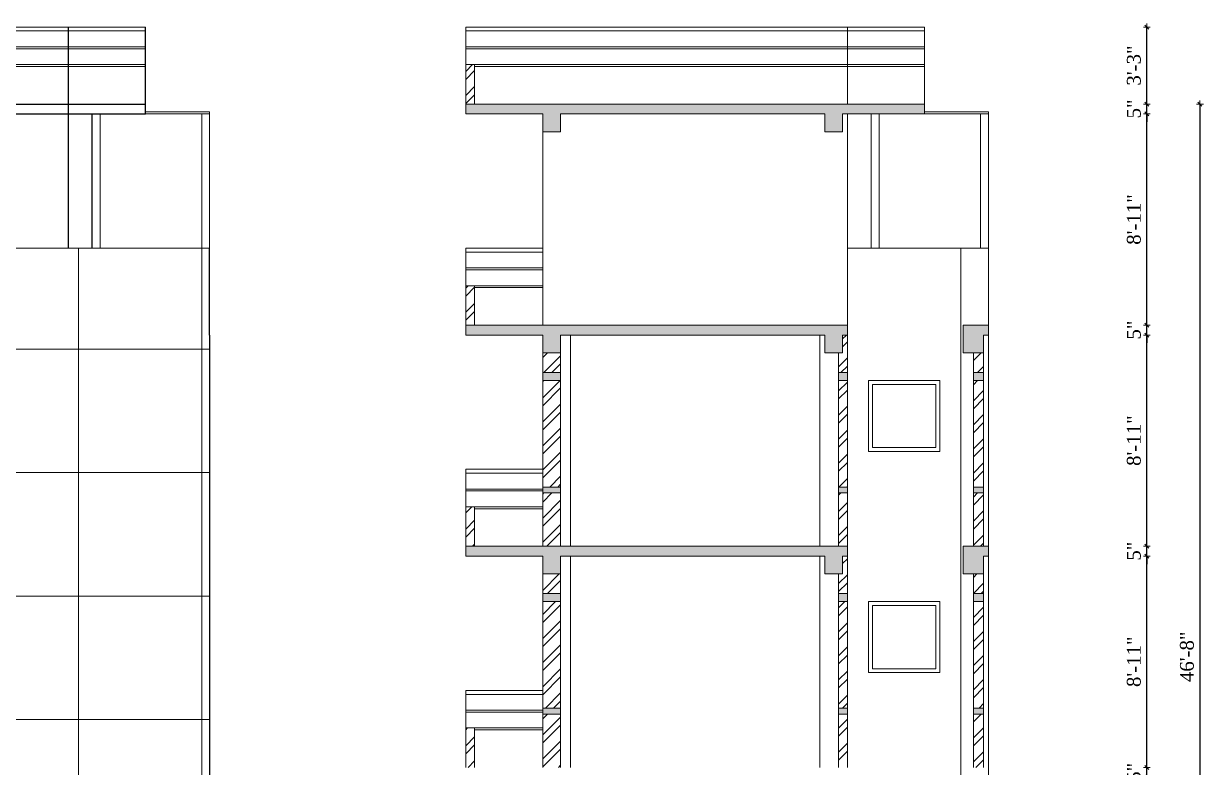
# Model space of a CAD drawing. Header units: inches. Extents: x 151827 to 346502, y -56182 to -23217.
# Drawn here: x 157357 to 157954, y -27212 to -26835 of the extents above; entities that cross this region are included whole.
import ezdxf

# ---------------------------------------------------------------- set-up
doc = ezdxf.new("R2010")
doc.units = ezdxf.units.IN
doc.header["$LTSCALE"] = 5
doc.header["$MEASUREMENT"] = 0
for name, color, linetype, lineweight in [('A-WALL', 7, 'Continuous', 9), ('Dimension', 7, 'Continuous', 18), ('dimention', 5, 'Continuous', 9), ('Railing', 43, 'Continuous', 18), ('win', 5, 'Continuous', 18)]:
    doc.layers.add(name, color=color, linetype=linetype, lineweight=lineweight)
doc.layers.add('dim line', color=7, linetype='Continuous', lineweight=15, true_color=0xfab2b2)
doc.layers.add('WALL', color=7, linetype='Continuous')
doc.styles.add('ordinary', font='times.ttf')
doc.dimstyles.new('Copy of 96', dxfattribs={"dimtxt": 7, "dimasz": 4, "dimexe": 0.5, "dimexo": 0.5, "dimgap": 3, "dimtad": 1, "dimdec": 1, "dimzin": 11, "dimdsep": 46, "dimlunit": 4, "dimtxsty": 'ordinary', "dimblk": 'OBLIQUE', "dimcen": 0.09, "dimse1": 1, "dimse2": 1, "dimclrt": 6, "dimazin": 0, "dimtfac": 1, "dimtdec": 1, "dimtix": 1, "dimtmove": 2, "dimatfit": 3, "dimldrblk": 'leader', "dimfxl": 0.5, "dimfxlon": 1, "dimtolj": 1, "dimtzin": 0, "dimarcsym": 0})
pattern_1 = [(50, (-15480.5085, 757.605), (7.17260183, -0.62752135), [0.75, -8.25]), (355, (-15480.5085, 757.605), (-1.38751334, 7.52192134), [0.6, -6.6]), (100.4514445, (-15479.911, 757.553), (5.78508847, 6.8943999), [0.63740192, -7.01142112]), (46.1842, (-15480.5085, 759.605), (10.6724133, -1.6551928), [1.125, -12.375]), (96.6356355, (-15479.619, 759.467), (9.34661946, 9.741186), [0.9561034, -10.5171376]), (351.184164, (-15480.509, 759.605), (9.34661945, 9.741186), [0.9, -9.9]), (21, (-15479.5085, 759.105), (5.96907052, -4.0261889), [0.75, -8.25]), (326, (-15479.5085, 759.105), (2.43315332, 7.25150045), [0.6, -6.6]), (71.4514447, (-15479.011, 758.7695), (8.40222377, 3.22531153), [0.6374019, -7.01142112]), (37.5, (-15480.5085, 757.605), (0.121598553, 3.32893854), [0, -6.52, 0, -6.7, 0, -6.625]), (7.5, (-15480.5085, 757.605), (2.630695374, 3.94411712), [0, -3.82, 0, -6.37, 0, -2.525]), (327.5, (-15482.7385, 757.605), (5.33822436, -0.225548717), [0, -2.5, 0, -7.8, 0, -10.35]), (317.5, (-15483.7385, 757.605), (5.83186169, 1.00104982), [0, -3.25, 0, -5.18, 0, -7.35])]

# ---------------------------------------------------------------- blocks, each defined once
blk = doc.blocks.new('oblique')
at = {"color": 0, "lineweight": -2}
blk.add_line((0.25, 0.25), (-0.25, -0.25), dxfattribs=at)
at = {"layer": 'dim line', "lineweight": 9}
for p, q in [((-0.4375, 0), (0.4375, 0)), ((0, 0.4375), (0, -0.4375))]:
    blk.add_line(p, q, dxfattribs=at)
blk = doc.blocks.new('*D607')
at = {"layer": 'A-WALL', "color": 0, "lineweight": -2, "ltscale": 5, "transparency": 16777216}
for p, q in [((157925.38, -27211.76), (157925.38, -27207.76)), ((157925.38, -27216.76), (157925.38, -27211.76)), ((157925.38, -27216.76), (157925.38, -27220.76))]:
    blk.add_line(p, q, dxfattribs=at)
at = {"layer": 'Defpoints', "color": 0, "ltscale": 5, "transparency": 16777216}
for p in [(157845.2, -27211.76, -72.71), (157925.38, -27211.76), (157845.2, -27216.76, -72.71)]:
    blk.add_point(p, dxfattribs=at)
at = {"layer": 'A-WALL', "color": 0, "lineweight": -2, "ltscale": 5, "transparency": 16777216, "xscale": 4, "yscale": 4, "zscale": 4}
for p, rotation in [((157925.38, -27211.76), 270), ((157925.38, -27216.76), 90)]:
    blk.add_blockref('oblique', p, dxfattribs=dict(at, rotation=rotation))
at = {"layer": 'A-WALL', "color": 6, "ltscale": 5, "transparency": 16777216, "insert": (157918.82, -27214.26), "char_height": 7, "attachment_point": 5, "rotation": 90, "style": 'ordinary'}
blk.add_mtext('\\A1;5"', dxfattribs=at)
blk = doc.blocks.new('_OBLIQUE')
at = {"color": 0, "linetype": 'ByBlock'}
blk.add_line((-0.5, -0.5), (0.5, 0.5), dxfattribs=at)
blk = doc.blocks.new('leader')
at = {"layer": 'Dimension'}
for p, q in [((0, -4.33), (0, 4.33)), ((-4.42, 0), (4.42, 0))]:
    blk.add_line(p, q, dxfattribs=at)
blk = doc.blocks.new('*D608')
at = {"layer": 'A-WALL', "color": 0, "lineweight": -2, "ltscale": 5, "transparency": 16777216}
blk.add_line((157925.38, -27211.76), (157925.38, -27104.76), dxfattribs=at)
at = {"layer": 'Defpoints', "color": 0, "ltscale": 5, "transparency": 16777216}
for p in [(157845.2, -27104.76, -72.71), (157925.38, -27104.76), (157845.2, -27211.76, -72.71)]:
    blk.add_point(p, dxfattribs=at)
at = {"layer": 'A-WALL', "color": 0, "lineweight": -2, "ltscale": 5, "transparency": 16777216, "xscale": 4, "yscale": 4, "zscale": 4}
for p, rotation in [((157925.38, -27104.76), 90), ((157925.38, -27211.76), 270)]:
    blk.add_blockref('oblique', p, dxfattribs=dict(at, rotation=rotation))
at = {"layer": 'A-WALL', "color": 6, "ltscale": 5, "transparency": 16777216, "insert": (157918.82, -27158.26), "char_height": 7, "attachment_point": 5, "rotation": 90, "style": 'ordinary'}
blk.add_mtext('\\A1;8\'-11"', dxfattribs=at)
blk = doc.blocks.new('*D609')
at = {"layer": 'A-WALL', "color": 0, "lineweight": -2, "ltscale": 5, "transparency": 16777216}
for p, q in [((157925.38, -27099.76), (157925.38, -27095.76)), ((157925.38, -27104.76), (157925.38, -27099.76)), ((157925.38, -27104.76), (157925.38, -27108.76))]:
    blk.add_line(p, q, dxfattribs=at)
at = {"layer": 'Defpoints', "color": 0, "ltscale": 5, "transparency": 16777216}
for p in [(157845.2, -27099.76, -72.71), (157925.38, -27099.76), (157845.2, -27104.76, -72.71)]:
    blk.add_point(p, dxfattribs=at)
at = {"layer": 'A-WALL', "color": 0, "lineweight": -2, "ltscale": 5, "transparency": 16777216, "xscale": 4, "yscale": 4, "zscale": 4}
for p, rotation in [((157925.38, -27099.76), 270), ((157925.38, -27104.76), 90)]:
    blk.add_blockref('oblique', p, dxfattribs=dict(at, rotation=rotation))
at = {"layer": 'A-WALL', "color": 6, "ltscale": 5, "transparency": 16777216, "insert": (157918.82, -27102.26), "char_height": 7, "attachment_point": 5, "rotation": 90, "style": 'ordinary'}
blk.add_mtext('\\A1;5"', dxfattribs=at)
blk = doc.blocks.new('*D610')
at = {"layer": 'A-WALL', "color": 0, "lineweight": -2, "ltscale": 5, "transparency": 16777216}
blk.add_line((157925.38, -27099.76), (157925.38, -26992.76), dxfattribs=at)
at = {"layer": 'Defpoints', "color": 0, "ltscale": 5, "transparency": 16777216}
for p in [(157845.2, -26992.76, -72.71), (157925.38, -26992.76), (157845.2, -27099.76, -72.71)]:
    blk.add_point(p, dxfattribs=at)
at = {"layer": 'A-WALL', "color": 0, "lineweight": -2, "ltscale": 5, "transparency": 16777216, "xscale": 4, "yscale": 4, "zscale": 4}
for p, rotation in [((157925.38, -26992.76), 90), ((157925.38, -27099.76), 270)]:
    blk.add_blockref('oblique', p, dxfattribs=dict(at, rotation=rotation))
at = {"layer": 'A-WALL', "color": 6, "ltscale": 5, "transparency": 16777216, "insert": (157918.82, -27046.26), "char_height": 7, "attachment_point": 5, "rotation": 90, "style": 'ordinary'}
blk.add_mtext('\\A1;8\'-11"', dxfattribs=at)
blk = doc.blocks.new('*D611')
at = {"layer": 'A-WALL', "color": 0, "lineweight": -2, "ltscale": 5, "transparency": 16777216}
for p, q in [((157925.38, -26987.76), (157925.38, -26983.76)), ((157925.38, -26992.76), (157925.38, -26987.76)), ((157925.38, -26992.76), (157925.38, -26996.76))]:
    blk.add_line(p, q, dxfattribs=at)
at = {"layer": 'Defpoints', "color": 0, "ltscale": 5, "transparency": 16777216}
for p in [(157845.2, -26987.76, -72.71), (157845.2, -26992.76, -72.71), (157925.38, -26987.76)]:
    blk.add_point(p, dxfattribs=at)
at = {"layer": 'A-WALL', "color": 0, "lineweight": -2, "ltscale": 5, "transparency": 16777216, "xscale": 4, "yscale": 4, "zscale": 4}
for p, rotation in [((157925.38, -26987.76), 270), ((157925.38, -26992.76), 90)]:
    blk.add_blockref('oblique', p, dxfattribs=dict(at, rotation=rotation))
at = {"layer": 'A-WALL', "color": 6, "ltscale": 5, "transparency": 16777216, "insert": (157918.82, -26990.26), "char_height": 7, "attachment_point": 5, "rotation": 90, "style": 'ordinary'}
blk.add_mtext('\\A1;5"', dxfattribs=at)
blk = doc.blocks.new('*D612')
at = {"layer": 'A-WALL', "color": 0, "lineweight": -2, "ltscale": 5, "transparency": 16777216}
blk.add_line((157925.38, -26987.76), (157925.38, -26880.76), dxfattribs=at)
at = {"layer": 'Defpoints', "color": 0, "ltscale": 5, "transparency": 16777216}
for p in [(157812.81, -26880.76, -72.71), (157925.38, -26880.76), (157845.2, -26987.76, -72.71)]:
    blk.add_point(p, dxfattribs=at)
at = {"layer": 'A-WALL', "color": 0, "lineweight": -2, "ltscale": 5, "transparency": 16777216, "xscale": 4, "yscale": 4, "zscale": 4}
for p, rotation in [((157925.38, -26880.76), 90), ((157925.38, -26987.76), 270)]:
    blk.add_blockref('oblique', p, dxfattribs=dict(at, rotation=rotation))
at = {"layer": 'A-WALL', "color": 6, "ltscale": 5, "transparency": 16777216, "insert": (157918.82, -26934.26), "char_height": 7, "attachment_point": 5, "rotation": 90, "style": 'ordinary'}
blk.add_mtext('\\A1;8\'-11"', dxfattribs=at)
blk = doc.blocks.new('*D613')
at = {"layer": 'A-WALL', "color": 0, "lineweight": -2, "ltscale": 5, "transparency": 16777216}
for p, q in [((157925.38, -26875.76), (157925.38, -26871.76)), ((157925.38, -26880.76), (157925.38, -26875.76)), ((157925.38, -26880.76), (157925.38, -26884.76))]:
    blk.add_line(p, q, dxfattribs=at)
at = {"layer": 'Defpoints', "color": 0, "ltscale": 5, "transparency": 16777216}
for p in [(157812.81, -26875.76, -72.71), (157925.38, -26875.76), (157812.81, -26880.76, -72.71)]:
    blk.add_point(p, dxfattribs=at)
at = {"layer": 'A-WALL', "color": 0, "lineweight": -2, "ltscale": 5, "transparency": 16777216, "xscale": 4, "yscale": 4, "zscale": 4}
for p, rotation in [((157925.38, -26875.76), 270), ((157925.38, -26880.76), 90)]:
    blk.add_blockref('oblique', p, dxfattribs=dict(at, rotation=rotation))
at = {"layer": 'A-WALL', "color": 6, "ltscale": 5, "transparency": 16777216, "insert": (157918.82, -26878.26), "char_height": 7, "attachment_point": 5, "rotation": 90, "style": 'ordinary'}
blk.add_mtext('\\A1;5"', dxfattribs=at)
blk = doc.blocks.new('*D614')
at = {"layer": 'A-WALL', "color": 0, "lineweight": -2, "ltscale": 5, "transparency": 16777216}
blk.add_line((157925.38, -26875.76), (157925.38, -26836.76), dxfattribs=at)
at = {"layer": 'Defpoints', "color": 0, "ltscale": 5, "transparency": 16777216}
for p in [(157812.81, -26836.76, -72.71), (157925.38, -26836.76), (157812.81, -26875.76, -72.71)]:
    blk.add_point(p, dxfattribs=at)
at = {"layer": 'A-WALL', "color": 0, "lineweight": -2, "ltscale": 5, "transparency": 16777216, "xscale": 4, "yscale": 4, "zscale": 4}
for p, rotation in [((157925.38, -26836.76), 90), ((157925.38, -26875.76), 270)]:
    blk.add_blockref('oblique', p, dxfattribs=dict(at, rotation=rotation))
at = {"layer": 'A-WALL', "color": 6, "ltscale": 5, "transparency": 16777216, "insert": (157918.82, -26856.26), "char_height": 7, "attachment_point": 5, "rotation": 90, "style": 'ordinary'}
blk.add_mtext('\\A1;3\'-3"', dxfattribs=at)
blk = doc.blocks.new('*D601')
at = {"layer": 'A-WALL', "color": 0, "lineweight": -2, "ltscale": 5, "transparency": 16777216}
blk.add_line((157952.26, -26875.76), (157952.26, -27435.76), dxfattribs=at)
at = {"layer": 'Defpoints', "color": 0, "ltscale": 5, "transparency": 16777216}
for p in [(157812.81, -26875.76, -72.71), (157812.81, -27435.76, -72.71), (157952.26, -27435.76)]:
    blk.add_point(p, dxfattribs=at)
at = {"layer": 'A-WALL', "color": 0, "lineweight": -2, "ltscale": 5, "transparency": 16777216, "xscale": 4, "yscale": 4, "zscale": 4}
for p, rotation in [((157952.26, -26875.76), 90), ((157952.26, -27435.76), 270)]:
    blk.add_blockref('oblique', p, dxfattribs=dict(at, rotation=rotation))
at = {"layer": 'A-WALL', "color": 6, "ltscale": 5, "transparency": 16777216, "insert": (157945.7, -27155.76), "char_height": 7, "attachment_point": 5, "rotation": 90, "style": 'ordinary'}
blk.add_mtext('\\A1;46\'-8"', dxfattribs=at)

msp = doc.modelspace()

# ---------------------------------------------------------------- hatches: boundary and pattern name
at = {"layer": 'A-WALL', "ltscale": 40, "true_color": 0xf26722}
h = msp.add_hatch(dxfattribs=at)
h.set_pattern_fill('AR-CONC', color=30)
h.set_pattern_definition(pattern_1)
h.paths.add_polyline_path([(157771.31, -26880.76), (157785.81, -26880.76), (157812.81, -26880.76), (157812.81, -26875.76), (157580.53, -26875.76), (157580.53, -26880.76), (157619.53, -26880.76), (157619.53, -26889.76), (157628.53, -26889.76), (157628.53, -26880.76), (157762.31, -26880.76), (157762.31, -26889.76), (157771.31, -26889.76)])
at = {"layer": 'A-WALL', "ltscale": 5}
h = msp.add_hatch(dxfattribs=at)
h.set_pattern_fill('ANSI37', color=256, scale=500, angle=45)
h.set_pattern_definition([(90, (-19053.13, 0), (-62.5, 0), []), (180, (-19053.13, 0), (-4e-15, -62.5), [])])
h.paths.add_polyline_path([(157450.84, -26992.76), (157450.84, -26987.76), (157450.84, -26948.76), (157379.45, -26948.76), (157295.18, -26948.76), (157295.18, -27435.76), (157450.84, -27435.76)])
h.paths.add_polyline_path([(157295.18, -26948.76), (157186.17, -26948.76), (157186.17, -26987.76), (157186.17, -26992.76), (157225.17, -26992.76), (157225.17, -27435.76), (157295.18, -27435.76)])
at = {"layer": 'A-WALL', "ltscale": 40, "true_color": 0xf26722}
h = msp.add_hatch(dxfattribs=at)
h.set_pattern_fill('AR-CONC', color=30)
h.set_pattern_definition(pattern_1)
h.paths.add_polyline_path([(157628.53, -26992.76), (157762.31, -26992.76), (157762.31, -27001.76), (157771.31, -27001.76), (157771.31, -26992.76), (157773.81, -26992.76), (157773.81, -26987.76), (157580.53, -26987.76), (157580.53, -26992.76), (157619.53, -26992.76), (157619.53, -27001.76), (157628.53, -27001.76)])
h.paths.add_polyline_path([(157842.71, -26992.76), (157845.2, -26992.76), (157845.2, -26987.76), (157832.35, -26987.76), (157832.35, -27001.76), (157842.71, -27001.76)])
h = msp.add_hatch(dxfattribs=at)
h.set_pattern_fill('AR-CONC', color=30)
h.set_pattern_definition(pattern_1)
h.paths.add_polyline_path([(157628.53, -27405.76), (157619.53, -27405.76), (157619.53, -27408.76), (157628.53, -27408.76)])
h.paths.add_polyline_path([(157773.81, -27405.76), (157769.31, -27405.76), (157769.31, -27408.76), (157773.81, -27408.76)])
h.paths.add_polyline_path([(157842.71, -27405.76), (157837.53, -27405.76), (157837.53, -27408.76), (157842.71, -27408.76)])
h.paths.add_polyline_path([(157842.71, -27347.76), (157837.53, -27347.76), (157837.53, -27351.76), (157842.71, -27351.76)])
h.paths.add_polyline_path([(157773.81, -27347.76), (157769.31, -27347.76), (157769.31, -27351.76), (157773.81, -27351.76)])
h.paths.add_polyline_path([(157628.53, -27347.76), (157619.53, -27347.76), (157619.53, -27351.76), (157628.53, -27351.76)])
h.paths.add_polyline_path([(157628.53, -27293.76), (157619.53, -27293.76), (157619.53, -27296.76), (157628.53, -27296.76)])
h.paths.add_polyline_path([(157773.81, -27293.76), (157769.31, -27293.76), (157769.31, -27296.76), (157773.81, -27296.76)])
h.paths.add_polyline_path([(157842.71, -27293.76), (157837.53, -27293.76), (157837.53, -27296.76), (157842.71, -27296.76)])
h.paths.add_polyline_path([(157842.71, -27235.76), (157837.53, -27235.76), (157837.53, -27239.76), (157842.71, -27239.76)])
h.paths.add_polyline_path([(157773.81, -27235.76), (157769.31, -27235.76), (157769.31, -27239.76), (157773.81, -27239.76)])
h.paths.add_polyline_path([(157628.53, -27235.76), (157619.53, -27235.76), (157619.53, -27239.76), (157628.53, -27239.76)])
h.paths.add_polyline_path([(157628.53, -27181.76), (157619.53, -27181.76), (157619.53, -27184.76), (157628.53, -27184.76)])
h.paths.add_polyline_path([(157628.53, -27123.76), (157619.53, -27123.76), (157619.53, -27127.76), (157628.53, -27127.76)])
h.paths.add_polyline_path([(157773.81, -27123.76), (157769.31, -27123.76), (157769.31, -27127.76), (157773.81, -27127.76)])
h.paths.add_polyline_path([(157773.81, -27181.76), (157769.31, -27181.76), (157769.31, -27184.76), (157773.81, -27184.76)])
h.paths.add_polyline_path([(157842.71, -27181.76), (157837.53, -27181.76), (157837.53, -27184.76), (157842.71, -27184.76)])
h.paths.add_polyline_path([(157842.71, -27123.76), (157837.53, -27123.76), (157837.53, -27127.76), (157842.71, -27127.76)])
h.paths.add_polyline_path([(157842.71, -27069.76), (157837.53, -27069.76), (157837.53, -27072.76), (157842.71, -27072.76)])
h.paths.add_polyline_path([(157773.81, -27069.76), (157769.31, -27069.76), (157769.31, -27072.76), (157773.81, -27072.76)])
h.paths.add_polyline_path([(157773.81, -27011.76), (157769.31, -27011.76), (157769.31, -27015.76), (157773.81, -27015.76)])
h.paths.add_polyline_path([(157842.71, -27011.76), (157837.53, -27011.76), (157837.53, -27015.76), (157842.71, -27015.76)])
h.paths.add_polyline_path([(157628.53, -27011.76), (157619.53, -27011.76), (157619.53, -27015.76), (157628.53, -27015.76)])
h.paths.add_polyline_path([(157628.53, -27069.76), (157619.53, -27069.76), (157619.53, -27072.76), (157628.53, -27072.76)])
h = msp.add_hatch(dxfattribs=at)
h.set_pattern_fill('AR-CONC', color=30)
h.set_pattern_definition(pattern_1)
h.paths.add_polyline_path([(157628.53, -27104.76), (157762.31, -27104.76), (157762.31, -27113.76), (157771.31, -27113.76), (157771.31, -27104.76), (157773.81, -27104.76), (157773.81, -27099.76), (157580.53, -27099.76), (157580.53, -27104.76), (157619.53, -27104.76), (157619.53, -27113.76), (157628.53, -27113.76)])
h.paths.add_polyline_path([(157842.71, -27104.76), (157845.2, -27104.76), (157845.2, -27099.76), (157832.35, -27099.76), (157832.35, -27113.76), (157842.71, -27113.76)])
at = {"layer": 'dimention', "ltscale": 40, "true_color": 0xf26722}
h = msp.add_hatch(dxfattribs=at)
h.set_pattern_fill('ANSI32', color=30, scale=23)
h.paths.add_polyline_path([(157585.03, -26855.76), (157580.53, -26855.76), (157580.53, -26875.76), (157585.03, -26875.76)])
h = msp.add_hatch(dxfattribs=at)
h.set_pattern_fill('ANSI32', color=30, scale=23)
h.paths.add_polyline_path([(157585.03, -26967.76), (157580.53, -26967.76), (157580.53, -26987.76), (157585.03, -26987.76)])
h = msp.add_hatch(dxfattribs=at)
h.set_pattern_fill('ANSI32', color=30, scale=23)
h.set_pattern_definition([(45, (-15480.5085, 757.605), (-6.098796, 6.098796), []), (45, (-15476.443, 757.605), (-6.098796, 6.098796), [])])
h.paths.add_polyline_path([(157628.53, -27225.76), (157619.53, -27225.76), (157619.53, -27235.76), (157628.53, -27235.76)])
h.paths.add_polyline_path([(157628.53, -27239.76), (157619.53, -27239.76), (157619.53, -27293.76), (157628.53, -27293.76)])
h.paths.add_polyline_path([(157628.53, -27296.76), (157619.53, -27296.76), (157619.53, -27323.76), (157628.53, -27323.76)])
h.paths.add_polyline_path([(157773.81, -27296.76), (157769.31, -27296.76), (157769.31, -27323.76), (157773.81, -27323.76)])
h.paths.add_polyline_path([(157773.81, -27239.76), (157769.31, -27239.76), (157769.31, -27293.76), (157773.81, -27293.76)])
h.paths.add_polyline_path([(157773.81, -27216.76), (157771.31, -27216.76), (157771.31, -27225.76), (157769.31, -27225.76), (157769.31, -27235.76), (157773.81, -27235.76)])
h.paths.add_polyline_path([(157842.71, -27225.76), (157837.53, -27225.76), (157837.53, -27235.76), (157842.71, -27235.76)])
h.paths.add_polyline_path([(157842.71, -27239.76), (157837.53, -27239.76), (157837.53, -27293.76), (157842.71, -27293.76)])
h.paths.add_polyline_path([(157842.71, -27296.76), (157837.53, -27296.76), (157837.53, -27323.76), (157842.71, -27323.76)])
h.paths.add_polyline_path([(157842.71, -27184.76), (157837.53, -27184.76), (157837.53, -27211.76), (157842.71, -27211.76)])
h.paths.add_polyline_path([(157773.81, -27184.76), (157769.31, -27184.76), (157769.31, -27211.76), (157773.81, -27211.76)])
h.paths.add_polyline_path([(157842.71, -27127.76), (157837.53, -27127.76), (157837.53, -27181.76), (157842.71, -27181.76)])
h.paths.add_polyline_path([(157842.71, -27113.76), (157837.53, -27113.76), (157837.53, -27123.76), (157842.71, -27123.76)])
h.paths.add_polyline_path([(157773.81, -27104.76), (157771.31, -27104.76), (157771.31, -27113.76), (157769.31, -27113.76), (157769.31, -27123.76), (157773.81, -27123.76)])
h.paths.add_polyline_path([(157773.81, -27127.76), (157769.31, -27127.76), (157769.31, -27181.76), (157773.81, -27181.76)])
h.paths.add_polyline_path([(157628.53, -27127.76), (157619.53, -27127.76), (157619.53, -27181.76), (157628.53, -27181.76)])
h.paths.add_polyline_path([(157628.53, -27113.76), (157619.53, -27113.76), (157619.53, -27123.76), (157628.53, -27123.76)])
h.paths.add_polyline_path([(157628.53, -27184.76), (157619.53, -27184.76), (157619.53, -27211.76), (157628.53, -27211.76)])
h.paths.add_polyline_path([(157628.53, -27001.76), (157619.53, -27001.76), (157619.53, -27011.76), (157628.53, -27011.76)])
h.paths.add_polyline_path([(157628.53, -27015.76), (157619.53, -27015.76), (157619.53, -27069.76), (157628.53, -27069.76)])
h.paths.add_polyline_path([(157628.53, -27072.76), (157619.53, -27072.76), (157619.53, -27099.76), (157628.53, -27099.76)])
h.paths.add_polyline_path([(157773.81, -27072.76), (157769.31, -27072.76), (157769.31, -27099.76), (157773.81, -27099.76)])
h.paths.add_polyline_path([(157773.81, -27015.76), (157769.31, -27015.76), (157769.31, -27069.76), (157773.81, -27069.76)])
h.paths.add_polyline_path([(157773.81, -26992.76), (157771.31, -26992.76), (157771.31, -27001.76), (157769.31, -27001.76), (157769.31, -27011.76), (157773.81, -27011.76)])
h.paths.add_polyline_path([(157842.71, -27001.76), (157837.53, -27001.76), (157837.53, -27011.76), (157842.71, -27011.76)])
h.paths.add_polyline_path([(157842.71, -27015.76), (157837.53, -27015.76), (157837.53, -27069.76), (157842.71, -27069.76)])
h.paths.add_polyline_path([(157842.71, -27072.76), (157837.53, -27072.76), (157837.53, -27099.76), (157842.71, -27099.76)])
h = msp.add_hatch(dxfattribs=at)
h.set_pattern_fill('ANSI32', color=30, scale=23)
h.paths.add_polyline_path([(157585.03, -27079.76), (157580.53, -27079.76), (157580.53, -27099.76), (157585.03, -27099.76)])
h = msp.add_hatch(dxfattribs=at)
h.set_pattern_fill('ANSI32', color=30, scale=23)
h.paths.add_polyline_path([(157585.03, -27191.76), (157580.53, -27191.76), (157580.53, -27211.76), (157585.03, -27211.76)])

# ---------------------------------------------------------------- linework, layer by layer
at = {"layer": 'A-WALL', "ltscale": 5}
for p, q in [((157580.53, -26836.76, -72.71), (157580.53, -26875.76, -72.71)), ((157773.81, -26875.76, -72.71), (157773.81, -26836.76, -72.71)), ((157812.81, -26836.76, -72.71), (157812.81, -26880.76, -72.71)), ((157585.03, -26855.76, -72.71), (157585.03, -26875.76, -72.71)), ((157418.45, -26879.76, -72.71), (157450.84, -26879.76, -72.71)), ((157450.84, -26879.76, -72.71), (157450.84, -26948.76, -72.71)), ((157580.53, -26875.76, -72.71), (157812.81, -26875.76, -72.71)), ((157580.53, -26880.76, -72.71), (157580.53, -26875.76, -72.71)), ((157812.81, -26879.76, -72.71), (157845.2, -26879.76, -72.71)), ((157845.2, -26987.76, -72.71), (157845.2, -26879.76, -72.71)), ((157395.45, -26880.76, -72.71), (157395.45, -26948.76, -72.71)), ((157418.45, -26880.76, -72.71), (157450.84, -26880.76, -72.71)), ((157446.84, -26880.76, -72.71), (157446.84, -26948.76, -72.71)), ((157580.53, -26880.76, -72.71), (157619.53, -26880.76, -72.71)), ((157619.53, -26987.76, -72.71), (157619.53, -26880.76, -72.71)), ((157628.53, -26880.76, -72.71), (157762.31, -26880.76, -72.71)), ((157771.31, -26880.76, -72.71), (157785.81, -26880.76, -72.71)), ((157773.81, -26880.76, -72.71), (157773.81, -26992.76, -72.71)), ((157785.81, -26880.76, -72.71), (157785.81, -26948.76, -72.71)), ((157785.81, -26880.76, -72.71), (157845.2, -26880.76, -72.71)), ((157789.81, -26948.76, -72.71), (157789.81, -26880.76, -72.71)), ((157841.2, -26948.76, -72.71), (157841.2, -26880.76, -72.71)), ((157580.53, -26948.76, -72.71), (157580.53, -26987.76, -72.71)), ((157831.2, -26987.76, -72.71), (157831.2, -26948.76, -72.71)), ((157831.2, -26948.76, -72.71), (157845.2, -26948.76, -72.71)), ((157585.03, -26987.76, -72.71), (157585.03, -26967.76, -72.71)), ((157580.53, -26987.76, -72.71), (157773.81, -26987.76, -72.71)), ((157580.53, -26992.76, -72.71), (157580.53, -26987.76, -72.71)), ((157580.53, -26992.76, -72.71), (157619.53, -26992.76, -72.71)), ((157619.53, -27099.76, -72.71), (157619.53, -26992.76, -72.71)), ((157628.53, -26992.76, -72.71), (157762.31, -26992.76, -72.71)), ((157628.53, -27099.76, -72.71), (157628.53, -26992.76, -72.71)), ((157633.53, -26992.76, -72.71), (157633.53, -27099.76, -72.71)), ((157759.81, -27099.76, -72.71), (157759.81, -26992.76, -72.71)), ((157771.31, -26992.76, -72.71), (157773.81, -26992.76, -72.71)), ((157773.81, -26992.76, -72.71), (157773.81, -27099.76, -72.71)), ((157831.2, -26987.76, -72.71), (157831.2, -27323.76, -72.71)), ((157832.35, -26987.76, -72.71), (157845.2, -26987.76, -72.71)), ((157842.71, -26992.76, -72.71), (157845.2, -26992.76, -72.71)), ((157842.71, -27099.76, -72.71), (157842.71, -26992.76, -72.71)), ((157845.2, -27099.76, -72.71), (157845.2, -26987.76, -72.71)), ((157769.31, -27099.76, -72.71), (157769.31, -27001.76, -72.71)), ((157837.53, -27099.76, -72.71), (157837.53, -27001.76, -72.71)), ((157580.53, -27060.76, -72.71), (157580.53, -27099.76, -72.71)), ((157585.03, -27099.76, -72.71), (157585.03, -27079.76, -72.71)), ((157580.53, -27099.76, -72.71), (157773.81, -27099.76, -72.71)), ((157580.53, -27104.76, -72.71), (157580.53, -27099.76, -72.71)), ((157773.81, -27099.76, -72.71), (157773.81, -27211.76, -72.71)), ((157837.53, -27099.76, -72.71), (157845.2, -27099.76, -72.71)), ((157845.2, -27211.76, -72.71), (157845.2, -27099.76, -72.71)), ((157580.53, -27104.76, -72.71), (157619.53, -27104.76, -72.71)), ((157619.53, -27211.76, -72.71), (157619.53, -27104.76, -72.71)), ((157628.53, -27104.76, -72.71), (157762.31, -27104.76, -72.71)), ((157628.53, -27211.76, -72.71), (157628.53, -27104.76, -72.71)), ((157633.53, -27104.76, -72.71), (157633.53, -27211.76, -72.71)), ((157759.81, -27211.76, -72.71), (157759.81, -27104.76, -72.71)), ((157771.31, -27104.76, -72.71), (157773.81, -27104.76, -72.71)), ((157842.71, -27104.76, -72.71), (157845.2, -27104.76, -72.71)), ((157842.71, -27211.76, -72.71), (157842.71, -27104.76, -72.71)), ((157769.31, -27211.76, -72.71), (157769.31, -27113.76, -72.71)), ((157837.53, -27211.76, -72.71), (157837.53, -27113.76, -72.71)), ((157580.53, -27172.76, -72.71), (157580.53, -27211.76, -72.71)), ((157585.03, -27211.76, -72.71), (157585.03, -27191.76, -72.71)), ((157845.2, -27323.76, -72.71), (157845.2, -27211.76, -72.71))]:
    msp.add_line(p, q, dxfattribs=at)
at = {"layer": 'A-WALL', "ltscale": 5, "elevation": -72.71}
for points in [[(157628.53, -26880.76), (157628.53, -26889.76), (157619.53, -26889.76), (157619.53, -26880.76)], [(157771.31, -26880.76), (157771.31, -26889.76), (157762.31, -26889.76), (157762.31, -26880.76)], [(157628.53, -26992.76), (157628.53, -27001.76), (157619.53, -27001.76), (157619.53, -26992.76)], [(157771.31, -26992.76), (157771.31, -27001.76), (157762.31, -27001.76), (157762.31, -26992.76)], [(157842.71, -26992.76), (157842.71, -27001.76), (157832.35, -27001.76), (157832.35, -26987.76), (157845.2, -26987.76)], [(157842.71, -27104.76), (157842.71, -27113.76), (157832.35, -27113.76), (157832.35, -27099.76), (157845.2, -27099.76)], [(157628.53, -27104.76), (157628.53, -27113.76), (157619.53, -27113.76), (157619.53, -27104.76)], [(157771.31, -27104.76), (157771.31, -27113.76), (157762.31, -27113.76), (157762.31, -27104.76)]]:
    msp.add_lwpolyline(points, dxfattribs=at)
for points in [[(157619.53, -27011.76), (157628.53, -27011.76), (157628.53, -27015.76), (157619.53, -27015.76)], [(157769.31, -27011.76), (157773.81, -27011.76), (157773.81, -27015.76), (157769.31, -27015.76)], [(157837.53, -27011.76), (157842.71, -27011.76), (157842.71, -27015.76), (157837.53, -27015.76)], [(157619.53, -27069.76), (157628.53, -27069.76), (157628.53, -27072.76), (157619.53, -27072.76)], [(157769.31, -27069.76), (157773.81, -27069.76), (157773.81, -27072.76), (157769.31, -27072.76)], [(157837.53, -27069.76), (157842.71, -27069.76), (157842.71, -27072.76), (157837.53, -27072.76)], [(157619.53, -27123.76), (157628.53, -27123.76), (157628.53, -27127.76), (157619.53, -27127.76)], [(157769.31, -27123.76), (157773.81, -27123.76), (157773.81, -27127.76), (157769.31, -27127.76)], [(157837.53, -27123.76), (157842.71, -27123.76), (157842.71, -27127.76), (157837.53, -27127.76)], [(157619.53, -27181.76), (157628.53, -27181.76), (157628.53, -27184.76), (157619.53, -27184.76)], [(157769.31, -27181.76), (157773.81, -27181.76), (157773.81, -27184.76), (157769.31, -27184.76)], [(157837.53, -27181.76), (157842.71, -27181.76), (157842.71, -27184.76), (157837.53, -27184.76)]]:
    msp.add_lwpolyline(points, close=True, dxfattribs=at)
at = {"layer": 'Railing', "color": 30}
for p, q in [((157295.18, -26836.76, -72.71), (157418.45, -26836.76, -72.71)), ((157580.53, -26836.76, -72.71), (157812.81, -26836.76, -72.71)), ((157773.81, -26836.76, -72.71), (157812.81, -26836.76, -72.71)), ((157295.18, -26838.76, -72.71), (157418.45, -26838.76, -72.71)), ((157580.53, -26838.76, -72.71), (157812.81, -26838.76, -72.71)), ((157186.17, -26846.76, -72.71), (157418.45, -26846.76, -72.71)), ((157186.17, -26847.76, -72.71), (157418.45, -26847.76, -72.71)), ((157580.53, -26846.76, -72.71), (157812.81, -26846.76, -72.71)), ((157580.53, -26847.76, -72.71), (157812.81, -26847.76, -72.71)), ((157186.17, -26855.76, -72.71), (157418.45, -26855.76, -72.71)), ((157580.53, -26855.76, -72.71), (157812.81, -26855.76, -72.71)), ((157186.17, -26856.76, -72.71), (157418.45, -26856.76, -72.71)), ((157585.03, -26856.76, -72.71), (157812.81, -26856.76, -72.71)), ((157186.17, -26948.76, -72.71), (157379.45, -26948.76, -72.71)), ((157379.45, -26948.76, -72.71), (157450.84, -26948.76, -72.71)), ((157580.53, -26948.76, -72.71), (157619.53, -26948.76, -72.71)), ((157580.53, -26950.76, -72.71), (157619.53, -26950.76, -72.71)), ((157773.81, -26948.76, -72.71), (157841.2, -26948.76, -72.71)), ((157580.53, -26958.76, -72.71), (157619.53, -26958.76, -72.71)), ((157580.53, -26959.76, -72.71), (157619.53, -26959.76, -72.71)), ((157580.53, -26967.76, -72.71), (157619.53, -26967.76, -72.71)), ((157585.03, -26968.76, -72.71), (157619.53, -26968.76, -72.71)), ((157580.53, -27060.76, -72.71), (157619.53, -27060.76, -72.71)), ((157580.53, -27062.76, -72.71), (157619.53, -27062.76, -72.71)), ((157580.53, -27070.76, -72.71), (157619.53, -27070.76, -72.71)), ((157580.53, -27071.76, -72.71), (157619.53, -27071.76, -72.71)), ((157580.53, -27079.76, -72.71), (157619.53, -27079.76, -72.71)), ((157585.03, -27080.76, -72.71), (157619.53, -27080.76, -72.71)), ((157580.53, -27172.76, -72.71), (157619.53, -27172.76, -72.71)), ((157580.53, -27174.76, -72.71), (157619.53, -27174.76, -72.71)), ((157580.53, -27182.76, -72.71), (157619.53, -27182.76, -72.71)), ((157580.53, -27183.76, -72.71), (157619.53, -27183.76, -72.71)), ((157580.53, -27191.76, -72.71), (157619.53, -27191.76, -72.71)), ((157585.03, -27192.76, -72.71), (157619.53, -27192.76, -72.71))]:
    msp.add_line(p, q, dxfattribs=at)
at = {"layer": 'WALL', "color": 2, "linetype": 'ByBlock', "ltscale": 5}
for p, q in [((157379.45, -26880.76, -72.71), (157379.45, -26836.76, -72.71)), ((157418.45, -26880.76, -72.71), (157418.45, -26836.76, -72.71)), ((157225.17, -26875.76, -72.71), (157418.45, -26875.76, -72.71)), ((157225.17, -26880.76, -72.71), (157418.45, -26880.76, -72.71)), ((157379.45, -26948.76, -72.71), (157379.45, -26880.76, -72.71)), ((157391.45, -26948.76, -72.71), (157391.45, -26880.76, -72.71)), ((157450.84, -26987.76, -72.71), (157450.84, -26948.76, -72.71)), ((157450.84, -26992.76, -72.71), (157450.84, -26987.76, -72.71)), ((157450.84, -26992.76, -72.71), (157450.84, -27451.76, -72.71)), ((157450.84, -26992.76, -72.71), (157450.84, -26992.76, -72.71))]:
    msp.add_line(p, q, dxfattribs=at)
at = {"layer": 'win'}
for p, q in [((157820.51, -27015.76, -72.71), (157784.51, -27015.76, -72.71)), ((157784.51, -27051.76, -72.71), (157784.51, -27015.76, -72.71)), ((157820.51, -27015.76, -72.71), (157820.51, -27051.76, -72.71)), ((157818.51, -27017.76, -72.71), (157786.51, -27017.76, -72.71)), ((157786.51, -27049.76, -72.71), (157786.51, -27017.76, -72.71)), ((157818.51, -27017.76, -72.71), (157818.51, -27049.76, -72.71)), ((157820.51, -27051.76, -72.71), (157784.51, -27051.76, -72.71)), ((157818.51, -27049.76, -72.71), (157786.51, -27049.76, -72.71)), ((157820.51, -27127.76, -72.71), (157784.51, -27127.76, -72.71)), ((157784.51, -27163.76, -72.71), (157784.51, -27127.76, -72.71)), ((157818.51, -27129.76, -72.71), (157786.51, -27129.76, -72.71)), ((157786.51, -27161.76, -72.71), (157786.51, -27129.76, -72.71)), ((157818.51, -27129.76, -72.71), (157818.51, -27161.76, -72.71)), ((157820.51, -27127.76, -72.71), (157820.51, -27163.76, -72.71)), ((157820.51, -27163.76, -72.71), (157784.51, -27163.76, -72.71)), ((157818.51, -27161.76, -72.71), (157786.51, -27161.76, -72.71))]:
    msp.add_line(p, q, dxfattribs=at)

# ---------------------------------------------------------------- dimensions: what is measured, and where the dimension line sits
at = {"layer": 'A-WALL', "ltscale": 5}
for base, p1, p2, picture, middle in [((157925.38, -26836.76), (157812.81, -26875.76, -72.71), (157812.81, -26836.76, -72.71), '*D614', (157918.82, -26856.26)), ((157925.38, -26875.76), (157812.81, -26880.76, -72.71), (157812.81, -26875.76, -72.71), '*D613', (157918.82, -26878.26)), ((157952.26, -27435.76), (157812.81, -26875.76, -72.71), (157812.81, -27435.76, -72.71), '*D601', (157945.7, -27155.76)), ((157925.38, -26880.76), (157845.2, -26987.76, -72.71), (157812.81, -26880.76, -72.71), '*D612', (157918.82, -26934.26)), ((157925.38, -26987.76), (157845.2, -26992.76, -72.71), (157845.2, -26987.76, -72.71), '*D611', (157918.82, -26990.26)), ((157925.38, -26992.76), (157845.2, -27099.76, -72.71), (157845.2, -26992.76, -72.71), '*D610', (157918.82, -27046.26)), ((157925.38, -27099.76), (157845.2, -27104.76, -72.71), (157845.2, -27099.76, -72.71), '*D609', (157918.82, -27102.26)), ((157925.38, -27104.76), (157845.2, -27211.76, -72.71), (157845.2, -27104.76, -72.71), '*D608', (157918.82, -27158.26)), ((157925.38, -27211.76), (157845.2, -27216.76, -72.71), (157845.2, -27211.76, -72.71), '*D607', (157918.82, -27214.26))]:
    dim = msp.add_linear_dim(base=base, p1=p1, p2=p2, angle=90, dimstyle='Copy of 96', override={"dimdec": 0, "dimblk": 'oblique', "dimtdec": 0, "dimarcsym": 1}, dxfattribs=at)
    dim.commit()
    dim.dimension.update_dxf_attribs({"geometry": picture, "text_midpoint": middle})

doc.saveas('drawing.dxf')
